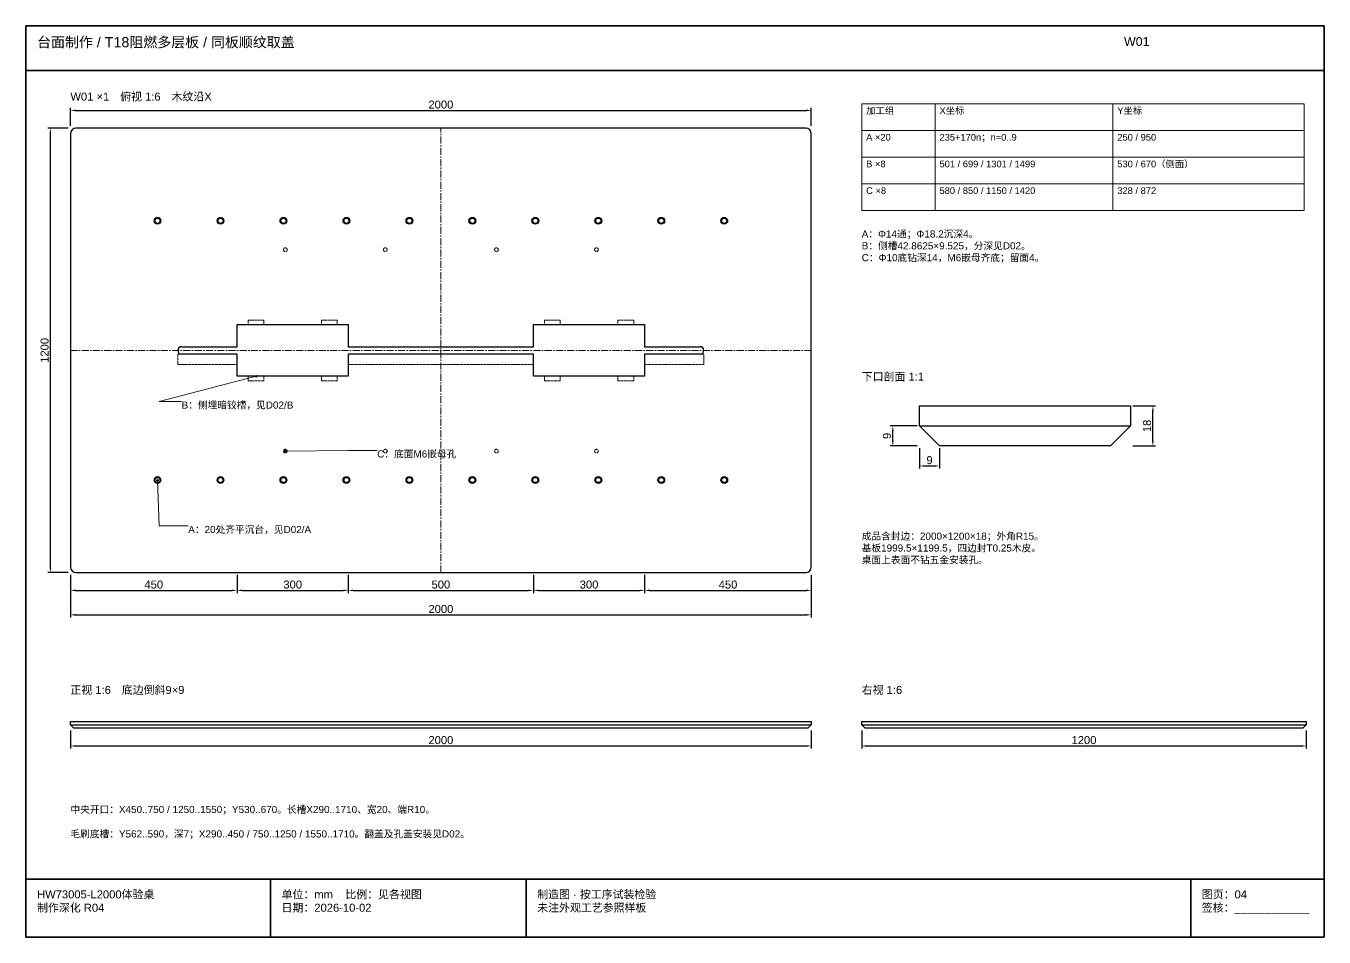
# Model space of a CAD drawing. Header units: millimetres. Extents: x 5 to 252589, y 5 to 415.
# Drawn here: x 36005 to 36589, y 5 to 415 of the extents above; entities that cross this region are included whole.
import ezdxf

# ---------------------------------------------------------------- set-up
doc = ezdxf.new("R2010")
doc.units = ezdxf.units.MM
doc.linetypes.add('CENTER', pattern=[5.08, 3.175, -0.635, 0.635, -0.635])
doc.linetypes.add('DASHED', pattern=[1.524, 1.27, -0.254])
for name, color, linetype, lineweight in [('CENTER', 8, 'CENTER', 13), ('DIM', 7, 'Continuous', 13), ('FRAME', 7, 'Continuous', 35), ('HIDDEN', 8, 'DASHED', 13), ('NOTE', 7, 'Continuous', 18), ('OUTLINE', 7, 'Continuous', 25)]:
    doc.layers.add(name, color=color, linetype=linetype, lineweight=lineweight)
doc.styles.add('CN', font='Arial Unicode.ttf')
doc.dimstyles.new('V1', dxfattribs={"dimtxt": 3.6, "dimasz": 2.2, "dimexe": 1.2, "dimexo": 1, "dimgap": 0.8, "dimtad": 1, "dimdsep": 46, "dimtxsty": 'CN', "dimcen": 2.5, "dimclrd": 7, "dimclre": 7, "dimclrt": 7, "dimazin": 3, "dimtfac": 1, "dimtmove": 0, "dimatfit": 3})
doc.dimstyles.new('V6', dxfattribs={"dimtxt": 3.6, "dimasz": 2.2, "dimexe": 1.2, "dimexo": 1, "dimgap": 0.8, "dimtad": 1, "dimlfac": 6, "dimdsep": 46, "dimtxsty": 'CN', "dimcen": 2.5, "dimclrd": 7, "dimclre": 7, "dimclrt": 7, "dimazin": 3, "dimtfac": 1, "dimtmove": 0, "dimatfit": 3})

msp = doc.modelspace()

# ---------------------------------------------------------------- linework, layer by layer
at = {"layer": 'CENTER'}
for p, q in [((36191.66667, 169), (36191.66667, 369)), ((36025, 269), (36358.33333, 269))]:
    msp.add_line(p, q, dxfattribs=at)
at = {"layer": 'DIM'}
for p, q in [((36414, 380), (36414, 332)), ((36494, 380), (36494, 332)), ((36381, 368), (36580, 368)), ((36381, 356), (36580, 356)), ((36381, 344), (36580, 344))]:
    msp.add_line(p, q, dxfattribs=at)
msp.add_lwpolyline([(36381, 332), (36580, 332), (36580, 380), (36381, 380)], close=True, dxfattribs=at)
for points in [[(36108.5, 257.33333), (36065, 246), (36075, 246)], [(36121.66667, 223.66667), (36150, 224), (36163, 224)], [(36064.16667, 210.66667), (36065, 190), (36078, 190)]]:
    msp.add_lwpolyline(points, dxfattribs=at)
for centre in [(36108.5, 257.33333), (36121.66667, 223.66667), (36064.16667, 210.66667)]:
    msp.add_circle(centre, 0.4, dxfattribs=at)
at = {"layer": 'FRAME'}
for p, q in [((36005, 395), (36589, 395)), ((36005, 31), (36589, 31)), ((36115, 5), (36115, 31)), ((36230, 5), (36230, 31)), ((36529, 5), (36529, 31))]:
    msp.add_line(p, q, dxfattribs=at)
msp.add_lwpolyline([(36005, 5), (36589, 5), (36589, 415), (36005, 415)], close=True, dxfattribs=at)
at = {"layer": 'HIDDEN'}
for points in [[(36104.92812, 280.66667), (36112.07188, 280.66667), (36112.07188, 282.65104), (36104.92812, 282.65104)], [(36137.92812, 280.66667), (36145.07188, 280.66667), (36145.07188, 282.65104), (36137.92812, 282.65104)], [(36238.26146, 280.66667), (36245.40521, 280.66667), (36245.40521, 282.65104), (36238.26146, 282.65104)], [(36271.26146, 280.66667), (36278.40521, 280.66667), (36278.40521, 282.65104), (36271.26146, 282.65104)], [(36073.33333, 262.66667), (36100, 262.66667), (36100, 267.33333), (36073.33333, 267.33333)], [(36150, 262.66667), (36233.33333, 262.66667), (36233.33333, 267.33333), (36150, 267.33333)], [(36283.33333, 262.66667), (36310, 262.66667), (36310, 267.33333), (36283.33333, 267.33333)], [(36104.92812, 257.33333), (36112.07188, 257.33333), (36112.07188, 255.34896), (36104.92812, 255.34896)], [(36137.92812, 257.33333), (36145.07188, 257.33333), (36145.07188, 255.34896), (36137.92812, 255.34896)], [(36238.26146, 257.33333), (36245.40521, 257.33333), (36245.40521, 255.34896), (36238.26146, 255.34896)], [(36271.26146, 257.33333), (36278.40521, 257.33333), (36278.40521, 255.34896), (36271.26146, 255.34896)]]:
    msp.add_lwpolyline(points, close=True, dxfattribs=at)
for centre in [(36121.66667, 314.33333), (36166.66667, 314.33333), (36216.66667, 314.33333), (36261.66667, 314.33333), (36121.66667, 223.66667), (36166.66667, 223.66667), (36216.66667, 223.66667), (36261.66667, 223.66667)]:
    msp.add_circle(centre, 0.83333, dxfattribs=at)
at = {"layer": 'OUTLINE'}
for p, q in [((36355.83333, 369), (36027.5, 369)), ((36025, 366.5), (36025, 171.5)), ((36358.33333, 171.5), (36358.33333, 366.5)), ((36407, 235), (36502, 235)), ((36027.5, 169), (36355.83333, 169)), ((36025, 100.5), (36358.33333, 100.5)), ((36381, 100.5), (36581, 100.5))]:
    msp.add_line(p, q, dxfattribs=at)
for points in [[(36075, 270.66667), (36100, 270.66667), (36100, 280.66667), (36150, 280.66667), (36150, 270.66667), (36233.33333, 270.66667), (36233.33333, 280.66667), (36283.33333, 280.66667), (36283.33333, 270.66667), (36308.33333, 270.66667)], [(36308.33333, 267.33333), (36283.33333, 267.33333), (36283.33333, 257.33333), (36233.33333, 257.33333), (36233.33333, 267.33333), (36150, 267.33333), (36150, 257.33333), (36100, 257.33333), (36100, 267.33333), (36075, 267.33333)]]:
    msp.add_lwpolyline(points, dxfattribs=at)
for points in [[(36407, 235), (36407, 244), (36502, 244), (36502, 235), (36493, 226), (36416, 226)], [(36025, 100.5), (36025, 102), (36358.33333, 102), (36358.33333, 100.5), (36356.83333, 99), (36026.5, 99)], [(36381, 100.5), (36381, 102), (36581, 102), (36581, 100.5), (36579.5, 99), (36382.5, 99)]]:
    msp.add_lwpolyline(points, close=True, dxfattribs=at)
for centre, radius in [((36064.16667, 327.33333), 1.51667), ((36064.16667, 327.33333), 1.16667), ((36092.5, 327.33333), 1.51667), ((36092.5, 327.33333), 1.16667), ((36120.83333, 327.33333), 1.51667), ((36120.83333, 327.33333), 1.16667), ((36149.16667, 327.33333), 1.51667), ((36149.16667, 327.33333), 1.16667), ((36177.5, 327.33333), 1.51667), ((36177.5, 327.33333), 1.16667), ((36205.83333, 327.33333), 1.51667), ((36205.83333, 327.33333), 1.16667), ((36234.16667, 327.33333), 1.51667), ((36234.16667, 327.33333), 1.16667), ((36262.5, 327.33333), 1.51667), ((36262.5, 327.33333), 1.16667), ((36290.83333, 327.33333), 1.51667), ((36290.83333, 327.33333), 1.16667), ((36319.16667, 327.33333), 1.51667), ((36319.16667, 327.33333), 1.16667), ((36064.16667, 210.66667), 1.51667), ((36064.16667, 210.66667), 1.16667), ((36092.5, 210.66667), 1.51667), ((36092.5, 210.66667), 1.16667), ((36120.83333, 210.66667), 1.51667), ((36120.83333, 210.66667), 1.16667), ((36149.16667, 210.66667), 1.51667), ((36149.16667, 210.66667), 1.16667), ((36177.5, 210.66667), 1.51667), ((36177.5, 210.66667), 1.16667), ((36205.83333, 210.66667), 1.51667), ((36205.83333, 210.66667), 1.16667), ((36234.16667, 210.66667), 1.51667), ((36234.16667, 210.66667), 1.16667), ((36262.5, 210.66667), 1.51667), ((36262.5, 210.66667), 1.16667), ((36290.83333, 210.66667), 1.51667), ((36290.83333, 210.66667), 1.16667), ((36319.16667, 210.66667), 1.51667), ((36319.16667, 210.66667), 1.16667)]:
    msp.add_circle(centre, radius, dxfattribs=at)
for centre, radius, start, end in [((36027.5, 366.5), 2.5, 90, 180), ((36355.83333, 366.5), 2.5, 0, 90), ((36075, 269), 1.66667, 90, 270), ((36308.33333, 269), 1.66667, 270, 90), ((36027.5, 171.5), 2.5, 180, 270), ((36355.83333, 171.5), 2.5, 270, 360)]:
    msp.add_arc(centre, radius, start, end, dxfattribs=at)

# ---------------------------------------------------------------- texts
at = {"layer": 'NOTE', "attachment_point": 1, "style": 'CN'}
for s, insert, char_height, width in [('台面制作 / T18阻燃多层板 / 同板顺纹取盖', (36010, 410), 4.6, 484), ('W01', (36499, 410), 4, 90), ('W01 ×1\u3000俯视 1:6\u3000木纹沿X', (36025, 385), 3.6, 180), ('加工组', (36383, 378.4), 3, 29), ('X坐标', (36416, 378.4), 3, 76), ('Y坐标', (36496, 378.4), 3, 82), ('A ×20', (36383, 366.4), 3, 29), ('235+170n；n=0..9', (36416, 366.4), 3, 76), ('250 / 950', (36496, 366.4), 3, 82), ('B ×8', (36383, 354.4), 3, 29), ('501 / 699 / 1301 / 1499', (36416, 354.4), 3, 76), ('530 / 670（侧面）', (36496, 354.4), 3, 82), ('C ×8', (36383, 342.4), 3, 29), ('580 / 850 / 1150 / 1420', (36416, 342.4), 3, 76), ('328 / 872', (36496, 342.4), 3, 82), ('A：Φ14通；Φ18.2沉深4。\\PB：侧槽42.8625×9.525，分深见D02。\\PC：Φ10底钻深14，M6嵌母齐底；留面4。', (36381, 323), 3.2, 198), ('下口剖面 1:1', (36381, 259), 3.6, 180), ('B：侧埋暗铰槽，见D02/B', (36075, 246), 3.2, 115), ('C：底面M6嵌母孔', (36163, 224), 3.2, 110), ('A：20处齐平沉台，见D02/A', (36078, 190), 3.2, 110), ('成品含封边：2000×1200×18；外角R15。\\P基板1999.5×1199.5，四边封T0.25木皮。\\P桌面上表面不钻五金安装孔。', (36381, 187), 3.2, 198), ('正视 1:6\u3000底边倒斜9×9', (36025, 118), 3.6, 180), ('右视 1:6', (36381, 118), 3.6, 180), ('中央开口：X450..750 / 1250..1550；Y530..670。长槽X290..1710、宽20、端R10。', (36025, 64), 3.2, 550), ('毛刷底槽：Y562..590，深7；X290..450 / 750..1250 / 1550..1710。翻盖及孔盖安装见D02。', (36025, 53), 3.2, 550), ('HW73005-L2000体验桌\\P制作深化 R04', (36010, 26), 3.6, 100), ('单位：mm    比例：见各视图\\P日期：2026-10-02', (36120, 26), 3.6, 105), ('制造图 · 按工序试装检验\\P未注外观工艺参照样板', (36235, 26), 3.6, 289), ('图页：04\\P签核：____________', (36534, 26), 3.6, 55)]:
    msp.add_mtext(s, dxfattribs=dict(at, insert=insert, char_height=char_height, width=width))

# ---------------------------------------------------------------- dimensions: what is measured, and where the dimension line sits
at = {"layer": 'DIM'}
for base, p1, p2, dimstyle in [((36025, 377), (36025, 369), (36358.33333, 369), 'V6'), ((36407, 217), (36407, 226), (36416, 226), 'V1'), ((36025, 161), (36025, 169), (36100, 169), 'V6'), ((36025, 150), (36025, 169), (36358.33333, 169), 'V6'), ((36100, 161), (36100, 169), (36150, 169), 'V6'), ((36150, 161), (36150, 169), (36233.33333, 169), 'V6'), ((36233.33333, 161), (36233.33333, 169), (36283.33333, 169), 'V6'), ((36283.33333, 161), (36283.33333, 169), (36358.33333, 169), 'V6'), ((36025, 91), (36025, 99), (36358.33333, 99), 'V6'), ((36381, 91), (36381, 99), (36581, 99), 'V6')]:
    msp.add_linear_dim(base=base, p1=p1, p2=p2, dimstyle=dimstyle, dxfattribs=at).render()
for base, p1, p2, dimstyle in [((36016, 169), (36025, 169), (36025, 369), 'V6'), ((36512, 226), (36502, 226), (36502, 244), 'V1'), ((36395, 226), (36407, 226), (36407, 235), 'V1')]:
    msp.add_linear_dim(base=base, p1=p1, p2=p2, angle=90, dimstyle=dimstyle, dxfattribs=at).render()

doc.saveas('drawing.dxf')
